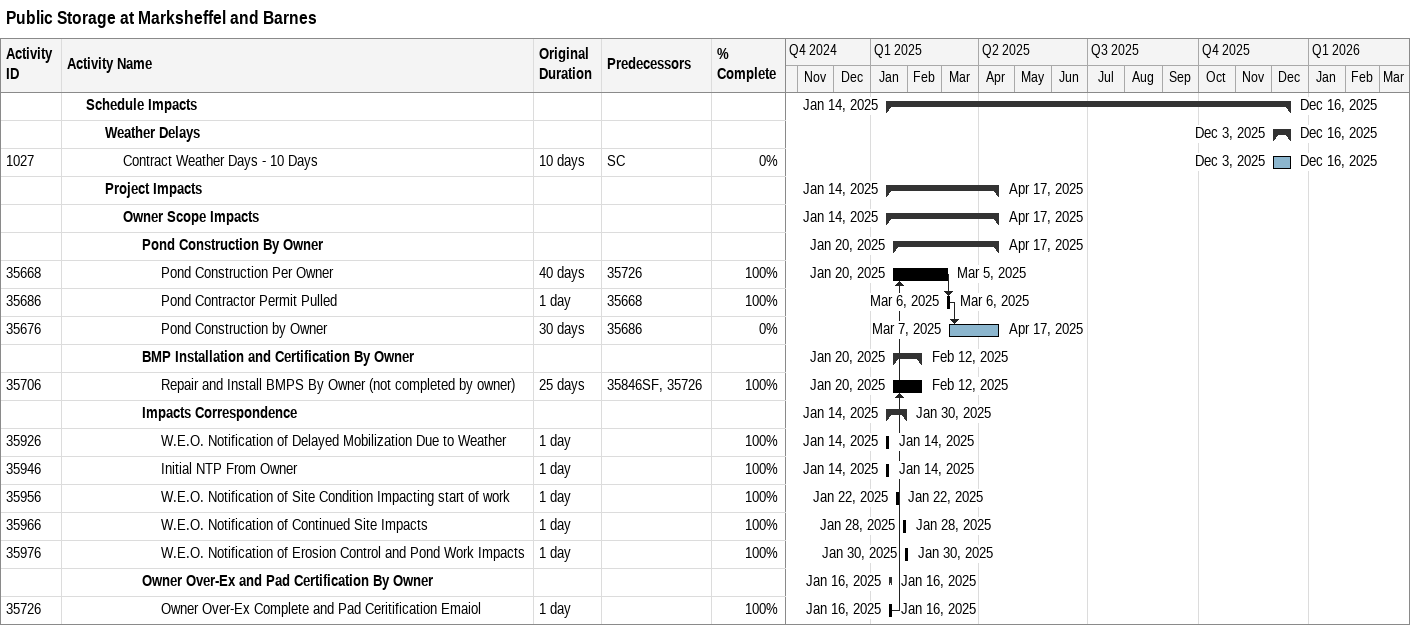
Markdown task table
Public Storage at Marksheffel and Barnes

| ID | Level | Task | Original duration | Start | Finish | Predecessors | % complete |
|---|---|---|---|---|---|---|---|
|  | 2 | **Schedule Impacts** |  | 2025-01-14 | 2025-12-16 |  |  |
|  | 3 | **Weather Delays** |  | 2025-12-03 | 2025-12-16 |  |  |
| 1027 | 4 | Contract Weather Days - 10 Days | 10d | 2025-12-03 | 2025-12-16 | SC | 0 |
|  | 3 | **Project Impacts** |  | 2025-01-14 | 2025-04-17 |  |  |
|  | 4 | **Owner Scope Impacts** |  | 2025-01-14 | 2025-04-17 |  |  |
|  | 5 | **Pond Construction By Owner** |  | 2025-01-20 | 2025-04-17 |  |  |
| 35668 | 6 | Pond Construction Per Owner | 40d | 2025-01-20 | 2025-03-05 | 35726 | 100 |
| 35686 | 6 | Pond Contractor Permit Pulled | 1d | 2025-03-06 | 2025-03-06 | 35668 | 100 |
| 35676 | 6 | Pond Construction by Owner | 30d | 2025-03-07 | 2025-04-17 | 35686 | 0 |
|  | 5 | **BMP Installation and Certification By Owner** |  | 2025-01-20 | 2025-02-12 |  |  |
| 35706 | 6 | Repair and Install BMPS By Owner (not completed by owner) | 25d | 2025-01-20 | 2025-02-12 | 35846SF, 35726 | 100 |
|  | 5 | **Impacts Correspondence** |  | 2025-01-14 | 2025-01-30 |  |  |
| 35926 | 6 | W.E.O. Notification of Delayed Mobilization Due to Weather | 1d | 2025-01-14 | 2025-01-14 |  | 100 |
| 35946 | 6 | Initial NTP From Owner | 1d | 2025-01-14 | 2025-01-14 |  | 100 |
| 35956 | 6 | W.E.O. Notification of Site Condition Impacting start of work | 1d | 2025-01-22 | 2025-01-22 |  | 100 |
| 35966 | 6 | W.E.O. Notification of Continued Site Impacts | 1d | 2025-01-28 | 2025-01-28 |  | 100 |
| 35976 | 6 | W.E.O. Notification of Erosion Control and Pond Work Impacts | 1d | 2025-01-30 | 2025-01-30 |  | 100 |
|  | 5 | **Owner Over-Ex and Pad Certification By Owner** |  | 2025-01-16 | 2025-01-16 |  |  |
| 35726 | 6 | Owner Over-Ex Complete and Pad Ceritification Emaiol | 1d | 2025-01-16 | 2025-01-16 |  | 100 |
